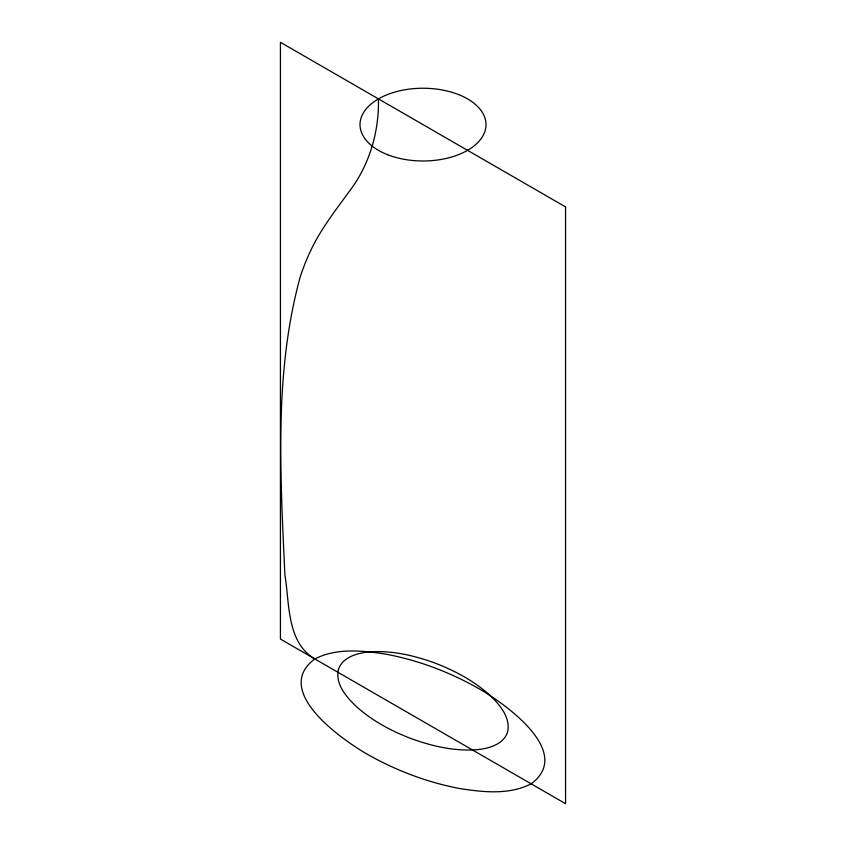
<?xml version="1.0" encoding="UTF-8"?>
<svg xmlns="http://www.w3.org/2000/svg" width="846" height="846" viewBox="0 0 846 846"><rect width="100%" height="100%" fill="white"/><g stroke="black" fill="none" stroke-linecap="round" stroke-linejoin="round"><path stroke-width="1.27" d="M378.448 98.887C379.177 131.965 369.385 165.118 349.229 191.513C335.492 210.453 320.867 228.991 310.852 250.289A418.484 241.607 60 0 0 300.129 277.224C273.744 373.837 280.491 475.759 284.869 574.783C289.681 602.965 286.413 642.251 314.839 658.939C336.824 647.708 362.797 650.542 386.326 654.244C418.982 660.43 450.453 672.433 479.301 688.887C505.115 703.861 573.895 752.221 531.161 783.84C509.176 795.071 483.203 792.237 459.674 788.525C427.019 782.339 395.547 770.336 366.699 753.892C340.885 738.918 272.105 690.558 314.839 658.939M338.379 669.556C335.122 684.625 346.923 697.633 357.033 707.182C372.991 721.3 392.11 731.42 411.96 738.896C432.75 746.352 454.926 751.438 477.123 749.662C488.851 748.456 503.465 744.596 507.621 732.054C510.878 716.996 499.077 703.978 488.967 694.439C473.009 680.311 453.89 670.201 434.04 662.725C413.25 655.259 391.074 650.183 368.877 651.959C357.149 653.154 342.535 657.025 338.379 669.556M565.572 206.921L280.428 42.3L280.428 639.079L565.572 803.7L565.572 206.921M387.68 154.733A63.006 36.378 0 0 0 485.847 127.207A63.006 36.378 0 0 0 395.473 91.897A63.006 36.378 0 0 0 387.68 154.733"/></g></svg>
